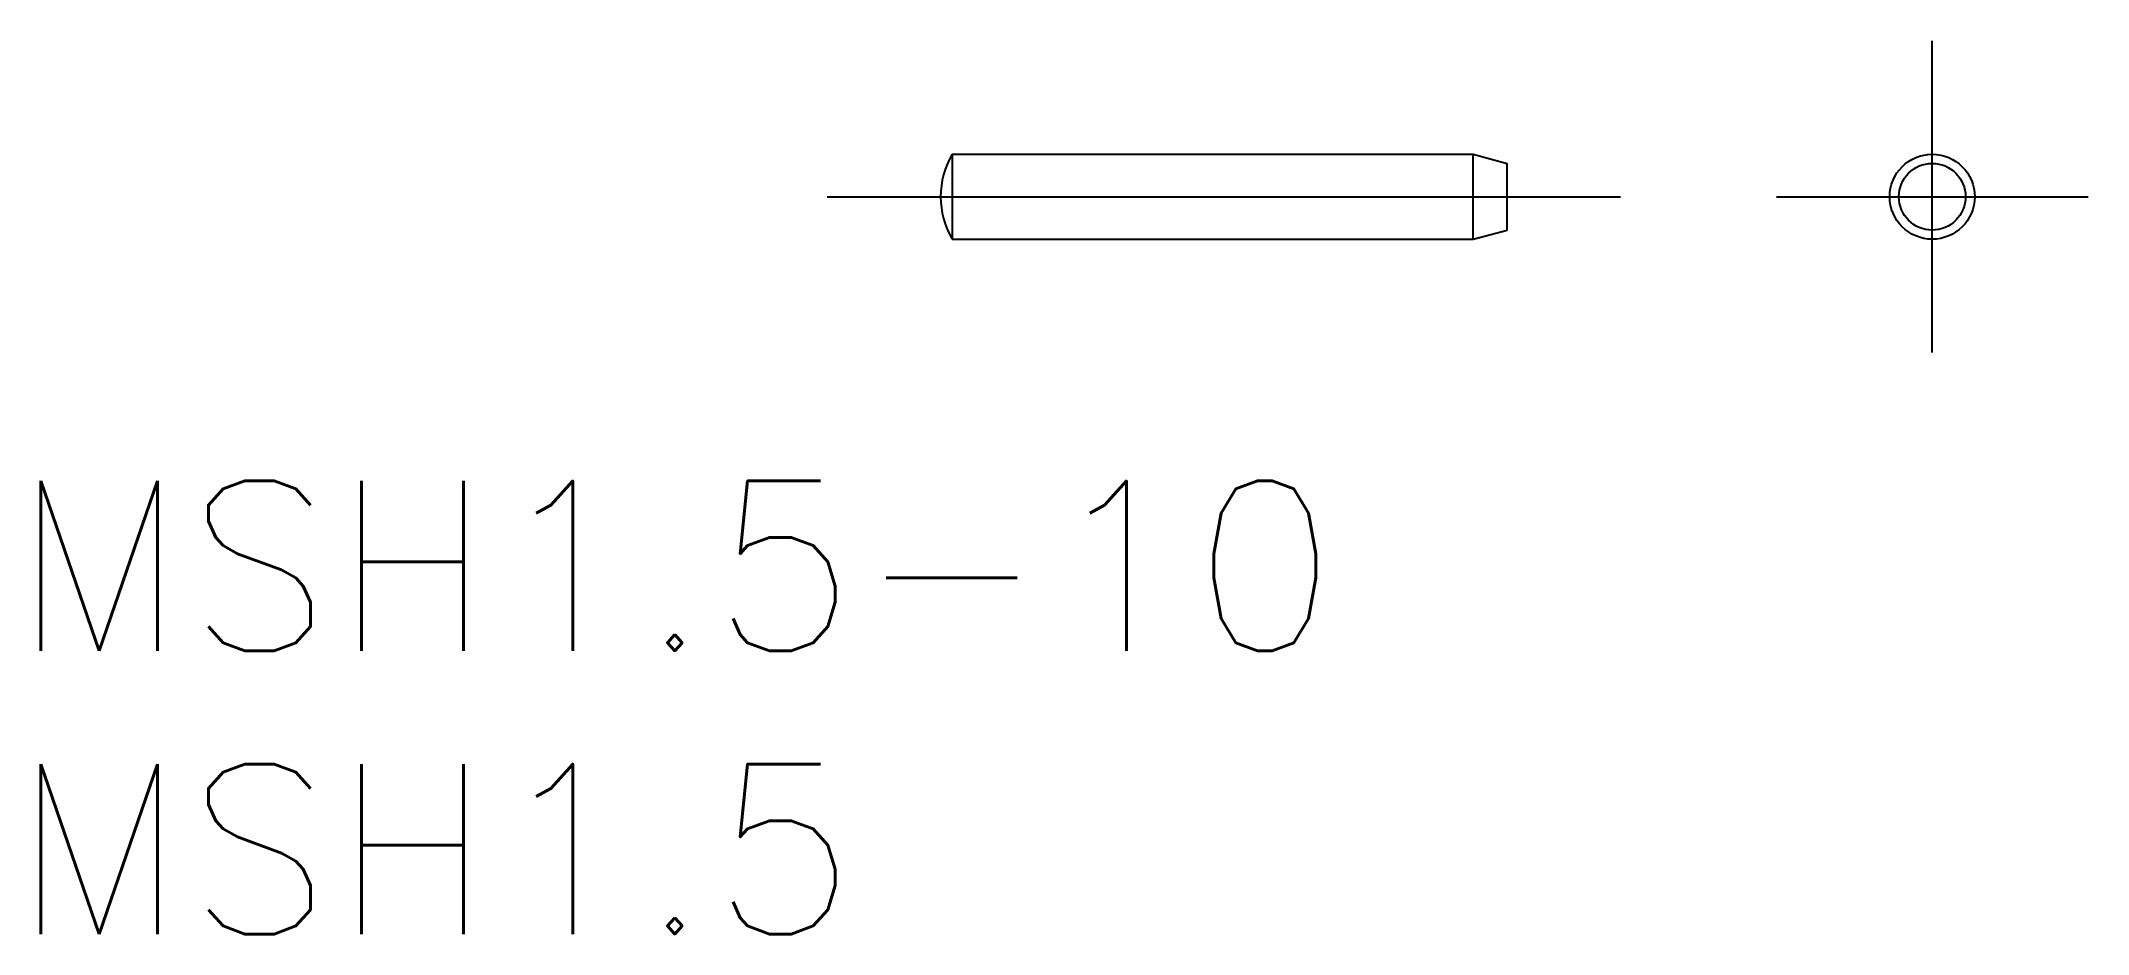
# Model space of a CAD drawing. Extents: x -15.9 to 20.2, y -13 to 2.8.
import ezdxf

# ---------------------------------------------------------------- set-up
doc = ezdxf.new("R2010")
doc.units = 0
doc.linetypes.add('CENTER', pattern=[50.8, 31.75, -6.35, 6.35, -6.35])
doc.layers.get('0').update_dxf_attribs({"linetype": 'CONTINUOUS'})
doc.layers.add('CENTER', color=1, linetype='CENTER')
doc.styles.get("Standard").update_dxf_attribs({"font": 'txt.shx', "height": 3, "bigfont": 'bigfont.shx'})

msp = doc.modelspace()

# ---------------------------------------------------------------- linework, layer by layer
at = {"color": 7, "linetype": 'CONTINUOUS'}
for p, q in [((0.201, 0.75), (9.4, 0.75)), ((0.201, 0.75), (0.201, -0.75)), ((9.4, 0.75), (10, 0.589)), ((9.4, -0.75), (9.4, 0.75)), ((10, -0.589), (10, 0.589)), ((9.4, -0.75), (10, -0.589)), ((0.201, -0.75), (9.4, -0.75))]:
    msp.add_line(p, q, dxfattribs=at)
for radius in [0.75, 0.589]:
    msp.add_circle((17.5, 0), radius, dxfattribs=at)
msp.add_arc((1.5, 0), 1.5, 150, 210, dxfattribs=at)
at = {"layer": 'CENTER', "color": 1, "linetype": 'CENTER'}
for p, q in [((17.5, -2.75), (17.5, 2.75)), ((-2, 0), (12, 0)), ((14.75, 0), (20.25, 0))]:
    msp.add_line(p, q, dxfattribs=at)

# ---------------------------------------------------------------- texts
at = {"color": 7, "linetype": 'CONTINUOUS'}
for s, p in [('MSH1.5-10', (-16.393, -8.015)), ('MSH1.5', (-16.393, -13.015))]:
    msp.add_text(s, height=3, dxfattribs=at).set_placement(p)

doc.saveas('drawing.dxf')
